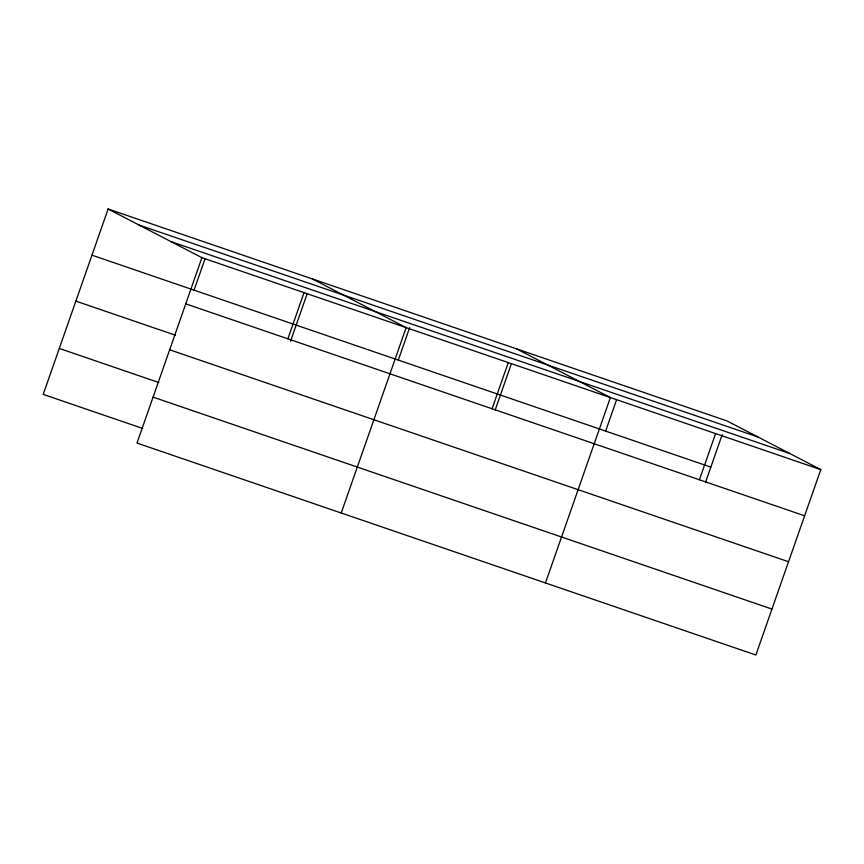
<?xml version="1.0" encoding="UTF-8"?>
<svg xmlns="http://www.w3.org/2000/svg" width="864" height="864" viewBox="0 0 864 864"><rect width="100%" height="100%" fill="white"/><g stroke="black" fill="none" stroke-linecap="round" stroke-linejoin="round"><path stroke-width="1.3" d="M108.13 208.991L201.917 257.677L136.998 443.07L755.87 655.009L820.8 469.616L727.002 420.93L108.13 208.991L43.2 394.384L142.765 428.479M194.065 290.142L204.995 258.941M287.863 338.828L304.031 292.648M290.531 341.258L307.109 293.911M341.226 513.011L406.145 327.618L312.358 278.932M398.293 360.083L409.666 327.629M492.091 408.769L508.27 362.588M495.191 409.957L511.337 363.852M545.454 582.952L610.384 397.559L516.586 348.872M605.621 431.082L616.55 399.881M699.419 479.768L715.586 433.588M705.618 482.015L722.196 434.668M139.072 225.05L757.955 437M170.964 241.607L789.847 453.546M201.917 257.677L820.8 469.616M91.951 255.172L710.834 467.111M185.749 303.858L804.622 515.797M75.859 301.115L175.424 335.21M169.657 349.79L788.54 561.74M59.292 348.44L158.846 382.547M153.079 397.127L771.962 609.066"/></g></svg>
